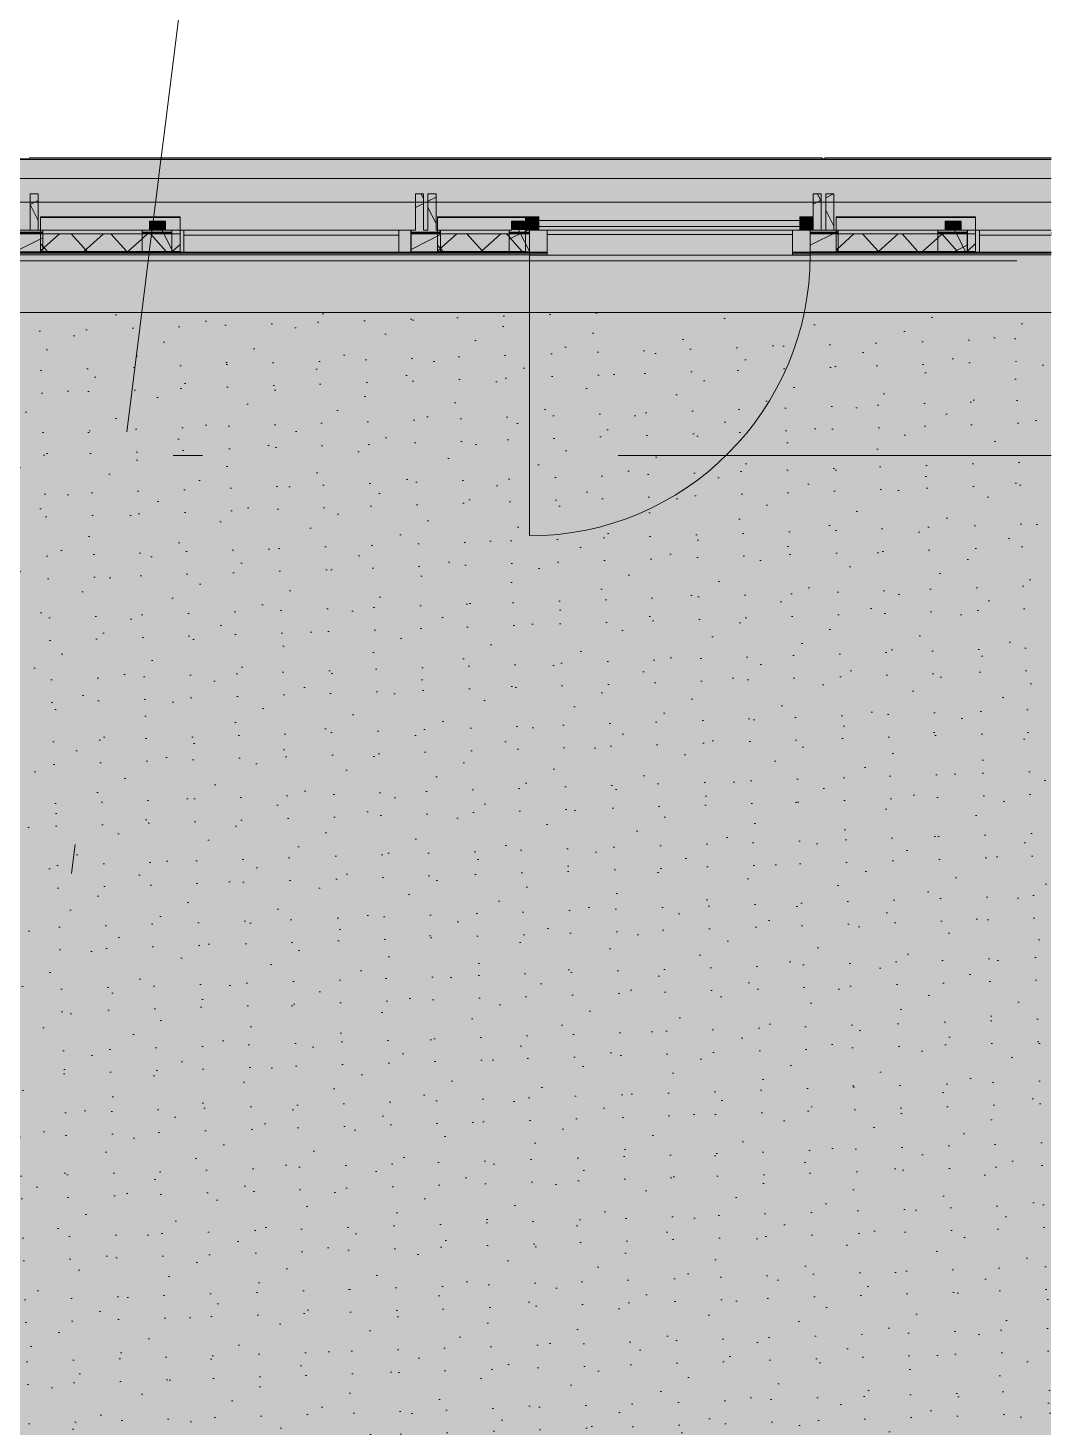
# Model space of a CAD drawing. Header units: metres. Extents: x 101 to 346, y 66 to 213.
# Drawn here: x 155.705 to 159.178, y 96.181 to 100.927 of the extents above; entities that cross this region are included whole.
import ezdxf

# ---------------------------------------------------------------- set-up
doc = ezdxf.new("R2010")
doc.units = ezdxf.units.M
doc.header["$MEASUREMENT"] = 0
for name, pattern in [('Punktlinie', [0.0035, 0, -0.0035]), ('Strichlinie_ eng', [0.0023, 0.0015, -0.0008]), ('Strichpunktlinie', [0.006703, 0.003528, -0.001764, 0, -0.001411]), ('Wipeout_Contour', [1, 0, -1])]:
    doc.linetypes.add(name, pattern=pattern)
for name, color, linetype in [('00  Raster', 7, 'Continuous'), ('10  Fassade', 7, 'Continuous'), ('10  Fassade_Deckschraffur', 7, 'Continuous'), ('10  Fassade_Schnittschraffur', 7, 'Continuous'), ('10  Wand Massiv_Deckschraffur', 7, 'Continuous'), ('10  Wand Massiv_Fenster', 7, 'Continuous'), ('20  Absturzsicherung', 7, 'Continuous'), ('Neubau_10  Treppen + Rampen', 7, 'Continuous'), ('Neubau_20  Boden Aufbauten', 7, 'Continuous'), ('Neubau_20  Boden Aufbauten_Deckschraffur', 7, 'Continuous'), ('Neubau_50  NUF - Raumstempel', 7, 'Continuous')]:
    doc.layers.add(name, color=color, linetype=linetype)
pattern_1 = [(41.86749, (13.479, 22.35165), (-0.06674101, 0.074469036), []), (131.86749, (13.479, 22.35165), (0.074469036, 0.06674101), [])]
pattern_2 = [(26.86749, (13.479, 22.35165), (-0.054231434, 0.10704649), []), (116.86749, (13.479, 22.35165), (0.10704649, 0.054231434), [])]

msp = doc.modelspace()

# ---------------------------------------------------------------- hatches: boundary and pattern name
at = {"layer": 'Neubau_20  Boden Aufbauten_Deckschraffur', "linetype": 'Continuous', "lineweight": 50, "true_color": 0xefefef}
msp.add_hatch(color=7, dxfattribs=at).paths.add_polyline_path([(154.3629, 99.677), (154.3629, 95.9172), (159.1776, 95.9172), (159.1776, 99.9621), (154.3804, 99.9619), (154.3804, 99.6769)])
at = {"layer": 'Neubau_20  Boden Aufbauten_Deckschraffur', "linetype": 'Continuous', "lineweight": 18, "true_color": 0x9f9f9f}
h = msp.add_hatch(dxfattribs=at)
h.set_pattern_fill('Mörtel_0008', color=253, style=0, pattern_type=2)
h.set_pattern_definition([(26.86749, (13.58792, 22.68427), (-0.07117876, 0.14049852), [0, -0.105, 0, -0.1575]), (91.86749, (13.92054, 22.57534), (0.15741635, 0.00513262), [0, -0.077, 0, -0.133])])
h.paths.add_polyline_path([(154.3629, 99.677), (154.3629, 95.9172), (159.1776, 95.9172), (159.1776, 99.9621), (154.3804, 99.9619), (154.3804, 99.6769)])

# ---------------------------------------------------------------- linework, layer by layer
at = {"layer": '00  Raster', "color": 7, "linetype": 'Strichpunktlinie', "lineweight": 13, "ltscale": 1000}
msp.add_line((103.285, 99.4769), (159.1776, 99.4769), dxfattribs=at)
at = {"layer": 'Neubau_20  Boden Aufbauten', "color": 7, "linetype": 'Continuous', "lineweight": 13, "ltscale": 1000, "flags": 128}
msp.add_lwpolyline([(159.1776, 99.9621), (154.3804, 99.9619), (154.3804, 99.6769), (154.3629, 99.677), (154.3629, 95.9172), (159.1776, 95.9172)], dxfattribs=at)

# ---------------------------------------------------------------- wipeouts: each hides what was drawn before it
at = {"color": 254, "linetype": 'Wipeout_Contour', "lineweight": 0, "ltscale": 681.280287}
msp.add_wipeout([(114.7154, 100.4829), (114.7154, 100.4169), (159.1776, 100.4169), (159.1776, 100.4829)], dxfattribs=at).dxf.layer = '10  Fassade_Deckschraffur'

# ---------------------------------------------------------------- next in the draw order: linework, layer by layer
at = {"layer": '10  Fassade', "color": 7, "linetype": 'Continuous', "lineweight": 13, "ltscale": 1000, "flags": 128}
msp.add_lwpolyline([(114.7154, 100.4829), (159.1776, 100.4829)], dxfattribs=at)

# ---------------------------------------------------------------- next in the draw order: wipeouts: each hides what was drawn before it
at = {"color": 254, "linetype": 'Wipeout_Contour', "lineweight": 0, "ltscale": 680.984599}
msp.add_wipeout([(114.7154, 100.2351), (159.1776, 100.2351), (159.1776, 100.4169), (114.7154, 100.4169)], dxfattribs=at).dxf.layer = '10  Fassade_Deckschraffur'
at = {"color": 254, "linetype": 'Wipeout_Contour', "lineweight": 0, "ltscale": 680.350618}
msp.add_wipeout([(114.7154, 100.1575), (114.7154, 99.9619), (159.1776, 99.9619), (159.1776, 100.1575)], dxfattribs=at).dxf.layer = '10  Fassade_Deckschraffur'

# ---------------------------------------------------------------- next in the draw order: hatches: boundary and pattern name
at = {"layer": '10  Fassade', "linetype": 'Continuous', "lineweight": 0, "true_color": 0xffffff}
for points in [[(155.7479, 100.2869), (155.7479, 100.2839), (156.2214, 100.2839), (156.2214, 100.2869)], [(157.0954, 100.2869), (157.0954, 100.2839), (157.3944, 100.2839), (157.3944, 100.2869)], [(158.4479, 100.2869), (158.4479, 100.2839), (158.9214, 100.2839), (158.9214, 100.2869)]]:
    msp.add_hatch(color=7, dxfattribs=at).paths.add_polyline_path(points)

# ---------------------------------------------------------------- next in the draw order: linework, layer by layer
at = {"layer": '10  Fassade', "color": 7, "linetype": 'Continuous', "lineweight": 13, "ltscale": 1000}
for p, q in [((155.7404, 100.3644), (155.7129, 100.3644)), ((157.0479, 100.3644), (157.0204, 100.3644)), ((157.0904, 100.3644), (157.0629, 100.3644)), ((158.3979, 100.3644), (158.3704, 100.3644)), ((158.4404, 100.3644), (158.4129, 100.3644)), ((156.1724, 100.2719), (156.1184, 100.2719)), ((157.3944, 100.2719), (157.3464, 100.2719)), ((158.8724, 100.2719), (158.8184, 100.2719))]:
    msp.add_line(p, q, dxfattribs=at)
at = {"layer": '10  Fassade', "color": 7, "linetype": 'Continuous', "lineweight": 13, "ltscale": 1000, "flags": 128}
for points in [[(114.7154, 100.4169), (159.1776, 100.4169)], [(114.7154, 99.9619), (159.1776, 99.9619)]]:
    msp.add_lwpolyline(points, dxfattribs=at)
at = {"layer": '10  Fassade', "color": 7, "linetype": 'Strichlinie_ eng', "lineweight": 13, "ltscale": 1000, "flags": 128}
for points in [[(155.7129, 100.3644), (155.7404, 100.3644)], [(157.0204, 100.3644), (157.0479, 100.3644)], [(157.0629, 100.3644), (157.0904, 100.3644)], [(158.3704, 100.3644), (158.3979, 100.3644)], [(158.4129, 100.3644), (158.4404, 100.3644)], [(156.1184, 100.2719), (156.1724, 100.2719)], [(157.3464, 100.2719), (157.3944, 100.2719)], [(158.8184, 100.2719), (158.8724, 100.2719)]]:
    msp.add_lwpolyline(points, dxfattribs=at)
at = {"layer": '10  Fassade', "color": 7, "linetype": 'Continuous', "lineweight": 13, "ltscale": 1000, "flags": 128}
for points in [[(155.7479, 100.2869), (156.2214, 100.2869), (156.2214, 100.2839), (155.7479, 100.2839)], [(157.0954, 100.2869), (157.3944, 100.2869), (157.3944, 100.2839), (157.0954, 100.2839)], [(158.4479, 100.2869), (158.9214, 100.2869), (158.9214, 100.2839), (158.4479, 100.2839)]]:
    msp.add_lwpolyline(points, close=True, dxfattribs=at)
at = {"layer": '10  Wand Massiv_Fenster', "color": 7, "linetype": 'Continuous', "lineweight": 13, "ltscale": 1000}
for p, q in [((159.1776, 100.3369), (114.7154, 100.3369)), ((159.1776, 99.9619), (114.7154, 99.9619))]:
    msp.add_line(p, q, dxfattribs=at)
at = {"layer": 'Neubau_50  NUF - Raumstempel', "color": 7, "linetype": 'Punktlinie', "lineweight": 13, "ltscale": 1000, "flags": 128}
msp.add_lwpolyline([(153.0134, 79.3072), (153.7097, 84.8619), (159.0704, 84.8619), (159.0704, 93.7619), (159.0704, 94.4719), (159.0704, 94.7022), (154.3629, 94.7022), (154.3629, 99.2619), (154.5704, 99.2619), (154.5704, 99.6919), (154.2804, 99.6919), (154.2804, 99.9619), (159.1776, 99.9619)], dxfattribs=at)

# ---------------------------------------------------------------- next in the draw order: wipeouts: each hides what was drawn before it
at = {"color": 254, "linetype": 'Wipeout_Contour', "lineweight": 0, "ltscale": 680.764924}
msp.add_wipeout([(114.7154, 100.2351), (114.7154, 100.2321), (159.1776, 100.2321), (159.1776, 100.2351)], dxfattribs=at).dxf.layer = '10  Fassade_Deckschraffur'

# ---------------------------------------------------------------- next in the draw order: wipeouts: each hides what was drawn before it
at = {"color": 254, "linetype": 'Wipeout_Contour', "lineweight": 0, "ltscale": 680.680996}
msp.add_wipeout([(114.7154, 100.2289), (114.7154, 100.1679), (159.1776, 100.1679), (159.1776, 100.2289)], dxfattribs=at).dxf.layer = '10  Fassade_Deckschraffur'

# ---------------------------------------------------------------- next in the draw order: linework, layer by layer
at = {"layer": '10  Fassade', "color": 7, "linetype": 'Continuous', "lineweight": 13, "ltscale": 1000}
for p, q in [((155.7129, 100.3644), (155.7129, 100.2419)), ((157.0479, 100.3644), (157.0479, 100.2419)), ((157.0629, 100.3644), (157.0629, 100.2419)), ((158.3979, 100.3644), (158.3979, 100.2419)), ((158.4129, 100.3644), (158.4129, 100.2419)), ((156.1184, 100.2719), (156.1184, 100.2419)), ((158.8184, 100.2719), (158.8184, 100.2419)), ((157.0629, 100.2419), (157.0479, 100.2419))]:
    msp.add_line(p, q, dxfattribs=at)
at = {"layer": '10  Fassade', "color": 7, "linetype": 'Strichlinie_ eng', "lineweight": 13, "ltscale": 1000, "flags": 128}
for points in [[(155.7129, 100.2419), (155.7129, 100.3644)], [(155.7404, 100.3644), (155.7404, 100.2419)], [(157.0204, 100.2419), (157.0204, 100.3644)], [(157.0479, 100.3644), (157.0479, 100.2419)], [(157.0629, 100.2419), (157.0629, 100.3644)], [(157.0904, 100.3644), (157.0904, 100.2419)], [(158.3704, 100.2419), (158.3704, 100.3644)], [(158.3979, 100.3644), (158.3979, 100.2419)], [(158.4129, 100.2419), (158.4129, 100.3644)], [(158.4404, 100.3644), (158.4404, 100.2419)], [(156.1184, 100.2419), (156.1184, 100.2719)], [(156.1724, 100.2719), (156.1724, 100.2419)], [(157.3464, 100.2419), (157.3464, 100.2719)], [(157.3944, 100.2719), (157.3944, 100.2419)], [(158.8184, 100.2419), (158.8184, 100.2719)], [(158.8724, 100.2719), (158.8724, 100.2419)], [(159.1776, 100.2419), (158.8434, 100.2419), (158.4054, 100.2419), (157.3729, 100.2419), (157.0554, 100.2419), (156.1434, 100.2419), (155.7054, 100.2419), (154.6729, 100.2419), (154.3554, 100.2419), (153.4434, 100.2419), (153.0054, 100.2419), (151.9729, 100.2419), (151.6554, 100.2419), (150.7434, 100.2419), (150.3054, 100.2419), (149.2729, 100.2419), (148.9554, 100.2419), (148.0434, 100.2419), (147.6054, 100.2419), (146.5729, 100.2419), (146.2554, 100.2419), (145.3434, 100.2419), (144.9054, 100.2419), (143.8729, 100.2419), (143.5554, 100.2419), (142.6434, 100.2419), (142.2054, 100.2419), (141.1729, 100.2419), (140.8554, 100.2419), (139.9434, 100.2419), (139.5054, 100.2419), (138.4729, 100.2419), (138.1554, 100.2419), (137.2434, 100.2419), (136.8054, 100.2419), (135.7729, 100.2419), (135.4554, 100.2419), (134.5434, 100.2419), (134.1054, 100.2419), (133.0729, 100.2419), (132.7554, 100.2419), (131.8434, 100.2419), (131.4054, 100.2419), (130.3729, 100.2419), (130.0554, 100.2419), (129.1434, 100.2419), (128.7054, 100.2419), (127.6729, 100.2419), (127.3554, 100.2419), (126.4434, 100.2419), (126.0054, 100.2419), (124.9729, 100.2419), (124.6554, 100.2419), (123.7434, 100.2419), (123.3054, 100.2419), (122.2729, 100.2419), (121.9554, 100.2419), (121.0434, 100.2419), (120.6054, 100.2419), (119.5729, 100.2419), (119.2554, 100.2419), (118.3434, 100.2419), (117.9054, 100.2419), (116.8729, 100.2419), (116.5554, 100.2419), (115.6434, 100.2419), (114.7154, 100.2419)]]:
    msp.add_lwpolyline(points, dxfattribs=at)
at = {"layer": '10  Fassade', "color": 7, "linetype": 'Continuous', "lineweight": 13, "ltscale": 1000, "flags": 128}
for points in [[(114.7154, 100.2351), (159.1776, 100.2351)], [(114.7154, 100.2321), (159.1776, 100.2321)], [(114.7154, 100.2289), (159.1776, 100.2289)], [(155.7129, 100.2419), (155.7054, 100.2419), (155.6979, 100.2419)], [(158.4129, 100.2419), (158.4054, 100.2419), (158.3979, 100.2419)]]:
    msp.add_lwpolyline(points, dxfattribs=at)

# ---------------------------------------------------------------- next in the draw order: wipeouts: each hides what was drawn before it
at = {"color": 254, "linetype": 'Wipeout_Contour', "lineweight": 0, "ltscale": 680.602576}
msp.add_wipeout([(114.7154, 100.1629), (159.1776, 100.1629), (159.1776, 100.1679), (114.7154, 100.1679)], dxfattribs=at).dxf.layer = '10  Fassade_Deckschraffur'

# ---------------------------------------------------------------- next in the draw order: wipeouts: each hides what was drawn before it
at = {"color": 254, "linetype": 'Wipeout_Contour', "lineweight": 0, "ltscale": 680.590195}
msp.add_wipeout([(114.7154, 100.1629), (114.7154, 100.1575), (159.1776, 100.1575), (159.1776, 100.1629)], dxfattribs=at).dxf.layer = '10  Fassade_Deckschraffur'

# ---------------------------------------------------------------- next in the draw order: hatches: boundary and pattern name
at = {"layer": '10  Wand Massiv_Deckschraffur', "linetype": 'Continuous', "lineweight": 0, "true_color": 0xffffff}
msp.add_hatch(color=7, dxfattribs=at).paths.add_polyline_path([(114.7154, 99.9619), (159.1776, 99.9619), (159.1776, 100.3369), (114.7154, 100.3369)])

# ---------------------------------------------------------------- next in the draw order: linework, layer by layer
at = {"layer": '10  Fassade', "color": 7, "linetype": 'Strichpunktlinie', "lineweight": 13, "ltscale": 1000}
msp.add_line((114.7154, 100.1369), (159.1776, 100.1369), dxfattribs=at)
at = {"layer": '10  Fassade', "color": 7, "linetype": 'Continuous', "lineweight": 13, "ltscale": 1000, "flags": 128}
for points in [[(114.7154, 100.1679), (159.1776, 100.1679)], [(114.7154, 100.1629), (159.1776, 100.1629)], [(114.7154, 100.1575), (159.1776, 100.1575)]]:
    msp.add_lwpolyline(points, dxfattribs=at)
at = {"layer": '10  Fassade', "color": 7, "linetype": 'Strichlinie_ eng', "lineweight": 13, "ltscale": 1000, "flags": 128}
msp.add_lwpolyline([(159.1776, 100.1669), (158.8434, 100.1669), (158.4054, 100.1669), (157.3729, 100.1669), (157.0554, 100.1669), (156.1434, 100.1669), (155.7054, 100.1669), (154.6729, 100.1669), (154.3554, 100.1669), (153.4434, 100.1669), (153.0054, 100.1669), (151.9729, 100.1669), (151.6554, 100.1669), (150.7434, 100.1669), (150.3054, 100.1669), (149.2729, 100.1669), (148.9554, 100.1669), (148.0434, 100.1669), (147.6054, 100.1669), (146.5729, 100.1669), (146.2554, 100.1669), (145.3434, 100.1669), (144.9054, 100.1669), (143.8729, 100.1669), (143.5554, 100.1669), (142.6434, 100.1669), (142.2054, 100.1669), (141.1729, 100.1669), (140.8554, 100.1669), (139.9434, 100.1669), (139.5054, 100.1669), (138.4729, 100.1669), (138.1554, 100.1669), (137.2434, 100.1669), (136.8054, 100.1669), (135.7729, 100.1669), (135.4554, 100.1669), (134.5434, 100.1669), (134.1054, 100.1669), (133.0729, 100.1669), (132.7554, 100.1669), (131.8434, 100.1669), (131.4054, 100.1669), (130.3729, 100.1669), (130.0554, 100.1669), (129.1434, 100.1669), (128.7054, 100.1669), (127.6729, 100.1669), (127.3554, 100.1669), (126.4434, 100.1669), (126.0054, 100.1669), (124.9729, 100.1669), (124.6554, 100.1669), (123.7434, 100.1669), (123.3054, 100.1669), (122.2729, 100.1669), (121.9554, 100.1669), (121.0434, 100.1669), (120.6054, 100.1669), (119.5729, 100.1669), (119.2554, 100.1669), (118.3434, 100.1669), (117.9054, 100.1669), (116.8729, 100.1669), (116.5554, 100.1669), (115.6434, 100.1669), (114.7154, 100.1669)], dxfattribs=at)

# ---------------------------------------------------------------- next in the draw order: wipeouts: each hides what was drawn before it
at = {"color": 254, "linetype": 'Wipeout_Contour', "lineweight": 0, "ltscale": 741.387828}
msp.add_wipeout([(155.7554, 100.2419), (155.7554, 100.1669), (156.0934, 100.1669), (156.0934, 100.2419)], dxfattribs=at).dxf.layer = '10  Fassade_Deckschraffur'
at = {"color": 254, "linetype": 'Wipeout_Contour', "lineweight": 0, "ltscale": 743.659923}
msp.add_wipeout([(156.1934, 100.2419), (156.1934, 100.1669), (157.0054, 100.1669), (157.0054, 100.2419)], dxfattribs=at).dxf.layer = '10  Fassade_Deckschraffur'
at = {"color": 254, "linetype": 'Wipeout_Contour', "lineweight": 0, "ltscale": 745.75944}
msp.add_wipeout([(157.1054, 100.2419), (157.1054, 100.1669), (157.3384, 100.1669), (157.3384, 100.2419)], dxfattribs=at).dxf.layer = '10  Fassade_Deckschraffur'
at = {"color": 254, "linetype": 'Wipeout_Contour', "lineweight": 0, "ltscale": 747.992726}
msp.add_wipeout([(157.4074, 100.2419), (157.4074, 100.1669), (158.3604, 100.1669), (158.3604, 100.2419)], dxfattribs=at).dxf.layer = '10  Fassade_Deckschraffur'
at = {"color": 254, "linetype": 'Wipeout_Contour', "lineweight": 0, "ltscale": 750.496119}
msp.add_wipeout([(158.4554, 100.2419), (158.4554, 100.1669), (158.7934, 100.1669), (158.7934, 100.2419)], dxfattribs=at).dxf.layer = '10  Fassade_Deckschraffur'
at = {"color": 254, "linetype": 'Wipeout_Contour', "lineweight": 0, "ltscale": 751.887101}
msp.add_wipeout([(158.8934, 100.2419), (158.8934, 100.1669), (159.1776, 100.1669), (159.1776, 100.2419)], dxfattribs=at).dxf.layer = '10  Fassade_Deckschraffur'

# ---------------------------------------------------------------- next in the draw order: hatches: boundary and pattern name
at = {"layer": '10  Fassade', "linetype": 'Continuous', "lineweight": 13, "true_color": 0x000100}
h = msp.add_hatch(dxfattribs=at)
h.set_pattern_fill('Dämmung__hart_2_0008', color=98, style=0, pattern_type=2)
h.set_pattern_definition(pattern_1)
h.paths.add_polyline_path([(155.7479, 100.2289), (155.7479, 100.1689), (156.2214, 100.1689), (156.2214, 100.2289)])
h = msp.add_hatch(dxfattribs=at)
h.set_pattern_fill('Dämmung__hart_2_0008', color=98, style=0, pattern_type=2)
h.set_pattern_definition(pattern_1)
h.paths.add_polyline_path([(157.0954, 100.2289), (157.0954, 100.1689), (157.3944, 100.1689), (157.3944, 100.2289)])
h = msp.add_hatch(dxfattribs=at)
h.set_pattern_fill('Dämmung__hart_2_0008', color=98, style=0, pattern_type=2)
h.set_pattern_definition(pattern_1)
h.paths.add_polyline_path([(158.4479, 100.2289), (158.4479, 100.1689), (158.9214, 100.1689), (158.9214, 100.2289)])
at = {"layer": '10  Fassade', "linetype": 'Continuous', "lineweight": 0, "true_color": 0xffffff}
for points in [[(155.7479, 100.1689), (155.7479, 100.1669), (156.2214, 100.1669), (156.2214, 100.1689)], [(157.0954, 100.1689), (157.0954, 100.1669), (157.3944, 100.1669), (157.3944, 100.1689)], [(158.4479, 100.1689), (158.4479, 100.1669), (158.9214, 100.1669), (158.9214, 100.1689)]]:
    msp.add_hatch(color=7, dxfattribs=at).paths.add_polyline_path(points)
at = {"layer": '10  Fassade_Schnittschraffur', "linetype": 'Continuous', "lineweight": 0, "true_color": 0xffffff}
for points in [[(155.7404, 100.2419), (155.7404, 100.3644), (155.7129, 100.3644), (155.7129, 100.2419)], [(157.0204, 100.3644), (157.0204, 100.2419), (157.0479, 100.2419), (157.0479, 100.3644)], [(157.0904, 100.3644), (157.0629, 100.3644), (157.0629, 100.2419), (157.0904, 100.2419)], [(158.3704, 100.3644), (158.3704, 100.2419), (158.3979, 100.2419), (158.3979, 100.3644)], [(158.4404, 100.2419), (158.4404, 100.3644), (158.4129, 100.3644), (158.4129, 100.2419)], [(156.1724, 100.2719), (156.1184, 100.2719), (156.1184, 100.2419), (156.1724, 100.2419)], [(157.3944, 100.2419), (157.3944, 100.2719), (157.3464, 100.2719), (157.3464, 100.2419)], [(158.8724, 100.2719), (158.8184, 100.2719), (158.8184, 100.2419), (158.8724, 100.2419)], [(155.7129, 100.2419), (155.7054, 100.2419), (155.6979, 100.2419), (155.6704, 100.2419), (155.6604, 100.2419), (155.6604, 100.1669), (155.7554, 100.1669), (155.7554, 100.2419)], [(156.1934, 100.2419), (156.1724, 100.2419), (156.1184, 100.2419), (156.0934, 100.2419), (156.0934, 100.1669), (156.1934, 100.1669)], [(156.1934, 100.2419), (156.1934, 100.1669), (156.1936, 100.2419)], [(157.0052, 100.2419), (157.0052, 100.1669), (157.0054, 100.2419)], [(157.1054, 100.2419), (157.0904, 100.2419), (157.0629, 100.2419), (157.0479, 100.2419), (157.0204, 100.2419), (157.0054, 100.2419), (157.0054, 100.1669), (157.1054, 100.1669)], [(157.4074, 100.2419), (157.3944, 100.2419), (157.3464, 100.2419), (157.3384, 100.2419), (157.3384, 100.1669), (157.4074, 100.1669)], [(157.4074, 100.2419), (157.4074, 100.1669), (157.4076, 100.2419)], [(158.3602, 100.2419), (158.3602, 100.1669), (158.3604, 100.2419)], [(158.4129, 100.2419), (158.4054, 100.2419), (158.3979, 100.2419), (158.3704, 100.2419), (158.3604, 100.2419), (158.3604, 100.1669), (158.4554, 100.1669), (158.4554, 100.2419)], [(158.8934, 100.2419), (158.8724, 100.2419), (158.8184, 100.2419), (158.7934, 100.2419), (158.7934, 100.1669), (158.8934, 100.1669)], [(158.8934, 100.2419), (158.8934, 100.1669), (158.8936, 100.2419)]]:
    msp.add_hatch(color=7, dxfattribs=at).paths.add_polyline_path(points)
at = {"layer": '10  Fassade_Schnittschraffur', "linetype": 'Continuous', "lineweight": 13, "true_color": 0x000100}
h = msp.add_hatch(dxfattribs=at)
h.set_pattern_fill('Dämmung__hart_1_0008', color=98, style=0, pattern_type=2)
h.set_pattern_definition(pattern_2)
h.paths.add_polyline_path([(155.7404, 100.2419), (155.7404, 100.3644), (155.7129, 100.3644), (155.7129, 100.2419)])
h = msp.add_hatch(dxfattribs=at)
h.set_pattern_fill('Dämmung__hart_1_0008', color=98, style=0, pattern_type=2)
h.set_pattern_definition(pattern_2)
h.paths.add_polyline_path([(157.0204, 100.3644), (157.0204, 100.2419), (157.0479, 100.2419), (157.0479, 100.3644)])
h = msp.add_hatch(dxfattribs=at)
h.set_pattern_fill('Dämmung__hart_1_0008', color=98, style=0, pattern_type=2)
h.set_pattern_definition(pattern_2)
h.paths.add_polyline_path([(157.0904, 100.3644), (157.0629, 100.3644), (157.0629, 100.2419), (157.0904, 100.2419)])
h = msp.add_hatch(dxfattribs=at)
h.set_pattern_fill('Dämmung__hart_1_0008', color=98, style=0, pattern_type=2)
h.set_pattern_definition(pattern_2)
h.paths.add_polyline_path([(158.3704, 100.3644), (158.3704, 100.2419), (158.3979, 100.2419), (158.3979, 100.3644)])
h = msp.add_hatch(dxfattribs=at)
h.set_pattern_fill('Dämmung__hart_1_0008', color=98, style=0, pattern_type=2)
h.set_pattern_definition(pattern_2)
h.paths.add_polyline_path([(158.4404, 100.2419), (158.4404, 100.3644), (158.4129, 100.3644), (158.4129, 100.2419)])
h = msp.add_hatch(dxfattribs=at)
h.set_pattern_fill('Dämmung__hart_1_0008', color=98, style=0, pattern_type=2)
h.set_pattern_definition(pattern_2)
h.paths.add_polyline_path([(156.1724, 100.2719), (156.1184, 100.2719), (156.1184, 100.2419), (156.1724, 100.2419)])
h = msp.add_hatch(dxfattribs=at)
h.set_pattern_fill('Dämmung__hart_1_0008', color=98, style=0, pattern_type=2)
h.set_pattern_definition(pattern_2)
h.paths.add_polyline_path([(157.3944, 100.2419), (157.3944, 100.2719), (157.3464, 100.2719), (157.3464, 100.2419)])
h = msp.add_hatch(dxfattribs=at)
h.set_pattern_fill('Dämmung__hart_1_0008', color=98, style=0, pattern_type=2)
h.set_pattern_definition(pattern_2)
h.paths.add_polyline_path([(158.8724, 100.2719), (158.8184, 100.2719), (158.8184, 100.2419), (158.8724, 100.2419)])
h = msp.add_hatch(dxfattribs=at)
h.set_pattern_fill('Dämmung__hart_1_0008', color=98, style=0, pattern_type=2)
h.set_pattern_definition(pattern_2)
h.paths.add_polyline_path([(155.7129, 100.2419), (155.7054, 100.2419), (155.6979, 100.2419), (155.6704, 100.2419), (155.6604, 100.2419), (155.6604, 100.1669), (155.7554, 100.1669), (155.7554, 100.2419)])
h = msp.add_hatch(dxfattribs=at)
h.set_pattern_fill('Dämmung__hart_1_0008', color=98, style=0, pattern_type=2)
h.set_pattern_definition(pattern_2)
h.paths.add_polyline_path([(156.1934, 100.2419), (156.1724, 100.2419), (156.1184, 100.2419), (156.0934, 100.2419), (156.0934, 100.1669), (156.1934, 100.1669)])
h = msp.add_hatch(dxfattribs=at)
h.set_pattern_fill('Dämmung__hart_1_0008', color=98, style=0, pattern_type=2)
h.set_pattern_definition(pattern_2)
h.paths.add_polyline_path([(157.1054, 100.2419), (157.0904, 100.2419), (157.0629, 100.2419), (157.0479, 100.2419), (157.0204, 100.2419), (157.0054, 100.2419), (157.0054, 100.1669), (157.1054, 100.1669)])
h = msp.add_hatch(dxfattribs=at)
h.set_pattern_fill('Dämmung__hart_1_0008', color=98, style=0, pattern_type=2)
h.set_pattern_definition(pattern_2)
h.paths.add_polyline_path([(157.4074, 100.2419), (157.3944, 100.2419), (157.3464, 100.2419), (157.3384, 100.2419), (157.3384, 100.1669), (157.4074, 100.1669)])
h = msp.add_hatch(dxfattribs=at)
h.set_pattern_fill('Dämmung__hart_1_0008', color=98, style=0, pattern_type=2)
h.set_pattern_definition(pattern_2)
h.paths.add_polyline_path([(158.4129, 100.2419), (158.4054, 100.2419), (158.3979, 100.2419), (158.3704, 100.2419), (158.3604, 100.2419), (158.3604, 100.1669), (158.4554, 100.1669), (158.4554, 100.2419)])
h = msp.add_hatch(dxfattribs=at)
h.set_pattern_fill('Dämmung__hart_1_0008', color=98, style=0, pattern_type=2)
h.set_pattern_definition(pattern_2)
h.paths.add_polyline_path([(158.8934, 100.2419), (158.8724, 100.2419), (158.8184, 100.2419), (158.7934, 100.2419), (158.7934, 100.1669), (158.8934, 100.1669)])
at = {"layer": '20  Absturzsicherung', "linetype": 'Continuous', "lineweight": 0, "true_color": 0xffffff}
for points in [[(157.3944, 100.2869), (157.3944, 100.2419), (157.4394, 100.2419), (157.4394, 100.2869)], [(158.3254, 100.2869), (158.3254, 100.2419), (158.3704, 100.2419), (158.3704, 100.2869)]]:
    msp.add_hatch(color=7, dxfattribs=at).paths.add_polyline_path(points)

# ---------------------------------------------------------------- next in the draw order: linework, layer by layer
at = {"layer": '10  Fassade', "color": 7, "linetype": 'Continuous', "lineweight": 13, "ltscale": 1000}
for p, q in [((155.7404, 100.3644), (155.7404, 100.2419)), ((157.0204, 100.3644), (157.0204, 100.2419)), ((157.0904, 100.3644), (157.0904, 100.2419)), ((158.3704, 100.3644), (158.3704, 100.2419)), ((158.4404, 100.3644), (158.4404, 100.2419)), ((156.1724, 100.2719), (156.1724, 100.2419)), ((157.3464, 100.2719), (157.3464, 100.2419)), ((157.3944, 100.2719), (157.3944, 100.2419)), ((158.8724, 100.2719), (158.8724, 100.2419)), ((155.7554, 100.2419), (155.7404, 100.2419)), ((155.7554, 100.2419), (155.7554, 100.1669)), ((156.1184, 100.2419), (156.0934, 100.2419)), ((156.0934, 100.2419), (156.0934, 100.1669)), ((156.1934, 100.2419), (156.1724, 100.2419)), ((156.1934, 100.2419), (156.1934, 100.1669)), ((157.0204, 100.2419), (157.0054, 100.2419)), ((157.0054, 100.2419), (157.0054, 100.1669)), ((157.1054, 100.2419), (157.0904, 100.2419)), ((157.1054, 100.2419), (157.1054, 100.1669)), ((157.3464, 100.2419), (157.3384, 100.2419)), ((157.3384, 100.2419), (157.3384, 100.1669)), ((157.4074, 100.2419), (157.3944, 100.2419)), ((157.4074, 100.2419), (157.4074, 100.1669)), ((158.3704, 100.2419), (158.3604, 100.2419)), ((158.3604, 100.2419), (158.3604, 100.1669)), ((158.4554, 100.2419), (158.4404, 100.2419)), ((158.4554, 100.2419), (158.4554, 100.1669)), ((158.8184, 100.2419), (158.7934, 100.2419)), ((158.7934, 100.2419), (158.7934, 100.1669)), ((158.8934, 100.2419), (158.8724, 100.2419)), ((158.8934, 100.2419), (158.8934, 100.1669)), ((155.7554, 100.1669), (155.6604, 100.1669)), ((156.1934, 100.1669), (156.0934, 100.1669)), ((157.1054, 100.1669), (157.0054, 100.1669)), ((157.4074, 100.1669), (157.3384, 100.1669)), ((157.4076, 100.1569), (157.4076, 99.2043)), ((158.4554, 100.1669), (158.3604, 100.1669)), ((158.8934, 100.1669), (158.7934, 100.1669))]:
    msp.add_line(p, q, dxfattribs=at)
at = {"layer": '10  Fassade', "color": 7, "linetype": 'Continuous', "lineweight": 13, "ltscale": 1000, "flags": 128}
for points in [[(155.7479, 100.2839), (156.2214, 100.2839), (156.2214, 100.2289), (155.7479, 100.2289)], [(157.0954, 100.2839), (157.3944, 100.2839), (157.3944, 100.2289), (157.0954, 100.2289)], [(158.4479, 100.2839), (158.9214, 100.2839), (158.9214, 100.2289), (158.4479, 100.2289)], [(155.7479, 100.2289), (156.2214, 100.2289), (156.2214, 100.1689), (155.7479, 100.1689)], [(156.1934, 100.1669), (156.1936, 100.2419)], [(157.0054, 100.2419), (157.0052, 100.1669)], [(157.0954, 100.2289), (157.3944, 100.2289), (157.3944, 100.1689), (157.0954, 100.1689)], [(157.4074, 100.1669), (157.4076, 100.2419)], [(158.3604, 100.2419), (158.3602, 100.1669)], [(158.4479, 100.2289), (158.9214, 100.2289), (158.9214, 100.1689), (158.4479, 100.1689)], [(158.8934, 100.1669), (158.8936, 100.2419)], [(155.7479, 100.1689), (156.2214, 100.1689), (156.2214, 100.1669), (155.7479, 100.1669)], [(157.0954, 100.1689), (157.3944, 100.1689), (157.3944, 100.1669), (157.0954, 100.1669)], [(158.4479, 100.1689), (158.9214, 100.1689), (158.9214, 100.1669), (158.4479, 100.1669)]]:
    msp.add_lwpolyline(points, close=True, dxfattribs=at)
for points in [[(156.0934, 100.2419), (155.7554, 100.2419)], [(157.0054, 100.2419), (156.1934, 100.2419)], [(157.3384, 100.2419), (157.1054, 100.2419)], [(158.3604, 100.2419), (157.4074, 100.2419)], [(158.7934, 100.2419), (158.4554, 100.2419)], [(159.1776, 100.2419), (158.8934, 100.2419)], [(156.0934, 100.1669), (155.7554, 100.1669)], [(157.0054, 100.1669), (156.1934, 100.1669)], [(157.3384, 100.1669), (157.1054, 100.1669)], [(158.3604, 100.1669), (157.4074, 100.1669)], [(158.7934, 100.1669), (158.4554, 100.1669)], [(159.1776, 100.1669), (158.8934, 100.1669)]]:
    msp.add_lwpolyline(points, dxfattribs=at)
at = {"layer": '20  Absturzsicherung', "color": 7, "linetype": 'Continuous', "lineweight": 18, "ltscale": 1000, "flags": 128}
for points in [[(157.3944, 100.2869), (157.3944, 100.2419), (157.4394, 100.2419), (157.4394, 100.2869)], [(158.3254, 100.2869), (158.3254, 100.2419), (158.3704, 100.2419), (158.3704, 100.2869)]]:
    msp.add_lwpolyline(points, close=True, dxfattribs=at)

# ---------------------------------------------------------------- next in the draw order: wipeouts: each hides what was drawn before it
at = {"color": 254, "linetype": 'Wipeout_Contour', "lineweight": 0, "ltscale": 743.660025}
msp.add_wipeout([(156.2346, 100.2419), (156.2346, 100.1669), (156.9642, 100.1669), (156.9642, 100.2419)], dxfattribs=at).dxf.layer = '10  Fassade_Deckschraffur'
at = {"color": 254, "linetype": 'Wipeout_Contour', "lineweight": 0, "ltscale": 751.9569}
msp.add_wipeout([(158.9346, 100.2419), (158.9346, 100.1669), (159.1776, 100.1669), (159.1776, 100.2419)], dxfattribs=at).dxf.layer = '10  Fassade_Deckschraffur'
at = {"color": 254, "linetype": 'Wipeout_Contour', "lineweight": 0, "ltscale": 747.982115}
msp.add_wipeout([(157.4676, 100.2419), (157.4676, 100.1569), (158.3002, 100.1569), (158.3002, 100.2419)], dxfattribs=at).dxf.layer = '10  Fassade_Schnittschraffur'

# ---------------------------------------------------------------- next in the draw order: hatches: boundary and pattern name
at = {"layer": '10  Fassade_Schnittschraffur', "linetype": 'Continuous', "lineweight": 0, "true_color": 0xffffff}
for points in [[(156.1936, 100.1669), (156.2346, 100.1669), (156.2346, 100.2419), (156.1936, 100.2419)], [(157.0052, 100.2419), (156.9642, 100.2419), (156.9642, 100.1669), (157.0052, 100.1669)], [(157.4076, 100.2419), (157.4076, 100.1569), (157.4676, 100.1569), (157.4676, 100.2419)], [(158.3002, 100.2419), (158.3002, 100.1569), (158.3602, 100.1569), (158.3602, 100.2419)], [(158.8936, 100.1669), (158.9346, 100.1669), (158.9346, 100.2419), (158.8936, 100.2419)]]:
    msp.add_hatch(color=7, dxfattribs=at).paths.add_polyline_path(points)
at = {"layer": '20  Absturzsicherung', "linetype": 'Continuous', "lineweight": 0, "true_color": 0xffffff}
msp.add_hatch(color=7, dxfattribs=at).paths.add_polyline_path([(157.4169, 100.2744), (157.4169, 100.2544), (158.3479, 100.2544), (158.3479, 100.2744)])
at = {"layer": 'Neubau_10  Treppen + Rampen', "linetype": 'Continuous', "lineweight": 0, "true_color": 0x8f8f8f}
msp.add_hatch(color=252, dxfattribs=at).paths.add_polyline_path([(152.1727, 79.3072), (159.1776, 79.3072), (159.1776, 100.4829), (154.3554, 100.4829), (154.3554, 84.8619), (152.869, 84.8619)])

# ---------------------------------------------------------------- next in the draw order: linework, layer by layer
at = {"layer": '10  Fassade', "color": 7, "linetype": 'Continuous', "lineweight": 13, "ltscale": 1000}
for p, q in [((156.9642, 100.2419), (156.2346, 100.2419)), ((156.2346, 100.2249), (156.9642, 100.2249)), ((157.4676, 100.2419), (158.3002, 100.2419)), ((157.4676, 100.2269), (158.3002, 100.2269)), ((159.1776, 100.2419), (158.9346, 100.2419)), ((158.9346, 100.2249), (159.1776, 100.2249)), ((156.2346, 100.1669), (156.9642, 100.1669)), ((157.4676, 100.1569), (158.3002, 100.1569)), ((158.9346, 100.1669), (159.1776, 100.1669))]:
    msp.add_line(p, q, dxfattribs=at)
at = {"layer": '10  Fassade', "color": 7, "linetype": 'Continuous', "lineweight": 13, "ltscale": 1000, "flags": 128}
for points in [[(156.1936, 100.1669), (156.2346, 100.1669), (156.2346, 100.2419), (156.1936, 100.2419)], [(157.0052, 100.2419), (156.9642, 100.2419), (156.9642, 100.1669), (157.0052, 100.1669)], [(157.4076, 100.2419), (157.4676, 100.2419), (157.4676, 100.1569), (157.4076, 100.1569)], [(157.4676, 100.2419), (158.3002, 100.2419), (158.3002, 100.1569), (157.4676, 100.1569)], [(158.3002, 100.2419), (158.3602, 100.2419), (158.3602, 100.1569), (158.3002, 100.1569)], [(158.8936, 100.1669), (158.9346, 100.1669), (158.9346, 100.2419), (158.8936, 100.2419)]]:
    msp.add_lwpolyline(points, close=True, dxfattribs=at)
at = {"layer": '10  Fassade', "color": 7, "linetype": 'Continuous', "lineweight": 13, "ltscale": 1000}
msp.add_arc((157.4076, 100.1569), 0.9526, 270, 0, dxfattribs=at)
at = {"layer": '20  Absturzsicherung', "color": 7, "linetype": 'Continuous', "lineweight": 18, "ltscale": 1000, "flags": 128}
msp.add_lwpolyline([(157.4169, 100.2744), (157.4169, 100.2544), (158.3479, 100.2544), (158.3479, 100.2744)], close=True, dxfattribs=at)
at = {"layer": 'Neubau_10  Treppen + Rampen', "color": 8, "linetype": 'Continuous', "lineweight": 35, "ltscale": 1000, "flags": 128}
msp.add_lwpolyline([(159.1776, 100.4829), (154.3554, 100.4829), (154.3554, 84.8619), (152.869, 84.8619), (152.1727, 79.3072)], dxfattribs=at)

# ---------------------------------------------------------------- next in the draw order: wipeouts: each hides what was drawn before it
at = {"color": 254, "linetype": 'Wipeout_Contour', "lineweight": 0, "ltscale": 751.668719}
msp.add_wipeout([(158.4104, 100.4829), (159.1776, 100.4829), (159.1776, 100.4869), (158.4104, 100.4869)], dxfattribs=at).dxf.layer = '10  Fassade_Deckschraffur'

# ---------------------------------------------------------------- next in the draw order: wipeouts: each hides what was drawn before it
at = {"color": 254, "linetype": 'Wipeout_Contour', "lineweight": 0, "ltscale": 745.801729}
msp.add_wipeout([(158.4004, 100.4829), (158.4004, 100.4869), (155.7104, 100.4869), (155.7104, 100.4829)], dxfattribs=at).dxf.layer = '10  Fassade_Deckschraffur'

# ---------------------------------------------------------------- next in the draw order: linework, layer by layer
at = {"layer": '00  Raster', "color": 7, "linetype": 'Strichpunktlinie', "lineweight": 13, "ltscale": 1000}
msp.add_line((153.5022, 79.3072), (156.8072, 105.674), dxfattribs=at)
at = {"layer": '10  Fassade', "color": 7, "linetype": 'Continuous', "lineweight": 18, "ltscale": 1000, "flags": 128}
for points in [[(155.7104, 100.4869), (158.4004, 100.4869)], [(155.7104, 100.4869), (155.7104, 100.4829)], [(158.4004, 100.4869), (158.4004, 100.4829)], [(158.4104, 100.4869), (159.1776, 100.4869)], [(158.4104, 100.4869), (158.4104, 100.4829)], [(155.7104, 100.4829), (158.4004, 100.4829)], [(158.4104, 100.4829), (159.1776, 100.4829)]]:
    msp.add_lwpolyline(points, dxfattribs=at)

doc.saveas('drawing.dxf')
